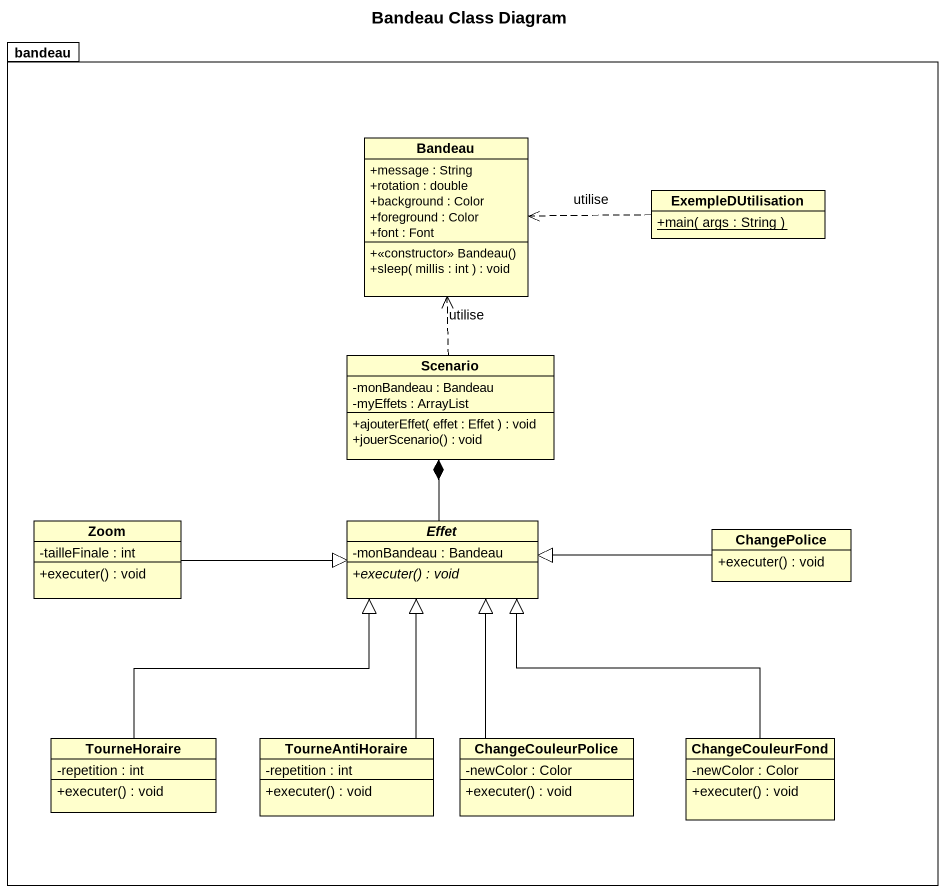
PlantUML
@startuml
title Bandeau Class Diagram
hide circle
hide empty members
skinparam classAttributeIconSize 0
package bandeau {
  class Bandeau {
    +message : String
    +rotation : double
    +background : Color
    +foreground : Color
    +font : Font
    +<<constructor>> Bandeau()
    +sleep( millis : int ) : void
  }
  class ExempleDUtilisation {
    {static} +main( args : String )
  }
  class Scenario {
    -monBandeau : Bandeau
    -myEffets : ArrayList
    +ajouterEffet( effet : Effet ) : void
    +jouerScenario() : void
  }
  class Zoom {
    -tailleFinale : int
    +executer() : void
  }
  abstract class Effet {
    -monBandeau : Bandeau
    {abstract} +executer() : void
  }
  class ChangePolice {
    +executer() : void
  }
  class TourneHoraire {
    -repetition : int
    +executer() : void
  }
  class TourneAntiHoraire {
    -repetition : int
    +executer() : void
  }
  class ChangeCouleurPolice {
    -newColor : Color
    +executer() : void
  }
  class ChangeCouleurFond {
    -newColor : Color
    +executer() : void
  }
}
ExempleDUtilisation .left.> Bandeau : utilise
Scenario .up.> Bandeau : utilise
Scenario *-- Effet
Zoom -right-|> Effet
ChangePolice -left-|> Effet
TourneHoraire -up-|> Effet
TourneAntiHoraire -up-|> Effet
ChangeCouleurPolice -up-|> Effet
ChangeCouleurFond -up-|> Effet
@enduml
